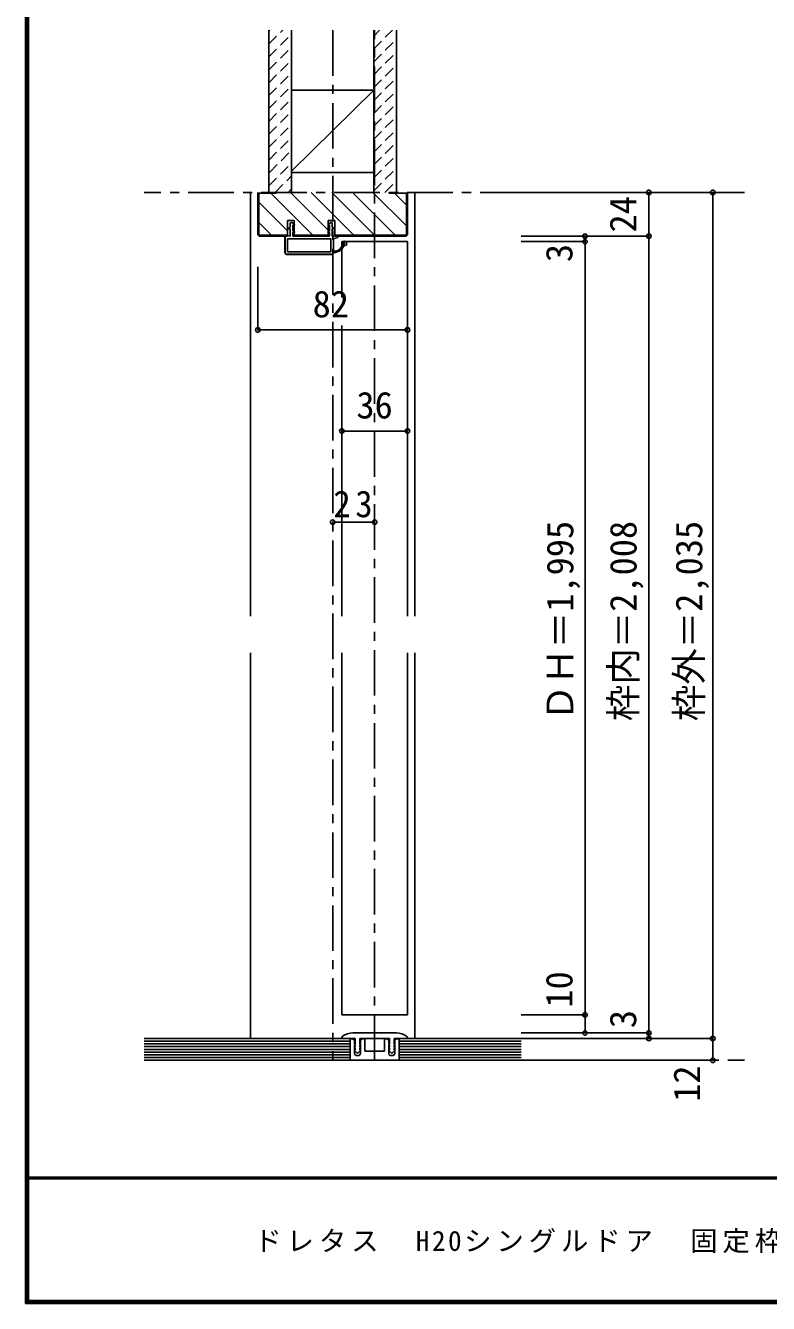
# Model space of a CAD drawing. Units: millimetres at full size, sheet at 1:5. Extents: x -973 to 977, y -718 to 696.
# Drawn here: x -973 to -566, y -701 to 0 of the extents above; entities that cross this region are included whole.
import ezdxf
from ezdxf.enums import TextEntityAlignment as Align

# ---------------------------------------------------------------- set-up
doc = ezdxf.new("R2010")
doc.units = ezdxf.units.MM
doc.header["$LTSCALE"] = 5
doc.header["$PDMODE"] = 32
doc.header["$PDSIZE"] = 2.5
doc.linetypes.add('CHAIN1', pattern=[8, 5, -1, 1, -1])
doc.linetypes.add('DASHED1', pattern=[1.8, 1.2, -0.6])
for name, color, linetype in [('0-0_補助線', 7, 'Continuous'), ('0-1_通り芯', 4, 'CHAIN1'), ('0-3_仕上げ', 7, 'Continuous'), ('0-4_枠', 3, 'Continuous'), ('0-6_扉', 6, 'Continuous'), ('0-7_金物', 7, 'Continuous'), ('0-B_寸法', 4, 'Continuous'), ('0-C_ハッチ', 4, 'DASHED1'), ('F-1_枠', 6, 'Continuous'), ('F-A_文字', 7, 'Continuous')]:
    doc.layers.add(name, color=color, linetype=linetype)
doc.styles.add('ＭＳ ゴシック', font='')
doc.styles.get('ＭＳ ゴシック').set_extended_font_data('MS Gothic')

# ---------------------------------------------------------------- blocks, each defined once
blk = doc.blocks.new('2')
at = {"layer": '0-0_補助線'}
for p, q in [((-9.846, -9.622), (-9.846, 15.078)), ((-8.846, 16.078), (0.354, 16.078)), ((-8.846, 15.878), (0.637, 15.878)), ((-8.446, 14.378), (-8.446, -8.922)), ((-8.146, 14.678), (-1.546, 14.678)), ((-1.246, 14.378), (-1.246, -8.922)), ((0.154, 11.653), (2.154, 11.653)), ((0.154, 11.653), (0.154, -8.497)), ((2.154, 10.953), (2.154, 11.653)), ((3.154, 11.653), (2.512, 10.83)), ((3.154, 11.653), (6.154, 11.653)), ((4.154, 13.753), (4.154, 13.053)), ((5.154, 13.053), (4.512, 13.876)), ((7.154, 13.053), (5.154, 13.053)), ((6.154, 10.953), (6.154, 11.653)), ((7.558, 12.258), (6.516, 10.835)), ((-1.48, -10.622), (-8.846, -10.622)), ((-1.546, -9.222), (-8.146, -9.222)), ((-1.189, -10.85), (-0.732, -12.694)), ((0.354, -12.922), (-0.441, -12.922)), ((0.154, -8.497), (2.154, -8.497)), ((4.154, -9.897), (0.154, -9.897)), ((0.154, -9.897), (0.154, -10.622)), ((0.154, -10.622), (0.645, -12.548)), ((2.154, -7.797), (2.154, -8.497)), ((3.154, -8.497), (2.512, -7.674)), ((3.154, -8.497), (6.154, -8.497)), ((4.154, -10.597), (4.154, -9.897)), ((5.154, -9.897), (4.512, -10.72)), ((7.154, -9.897), (5.154, -9.897)), ((6.154, -7.797), (6.154, -8.497)), ((7.558, -9.101), (6.516, -7.679))]:
    blk.add_line(p, q, dxfattribs=at)
for points in [[(-9.646, 15.078), (-9.646, -9.622), (-9.846, -9.622)], [(4.154, 13.053), (0.154, 13.053), (0.649, 15.723)]]:
    blk.add_lwpolyline(points, dxfattribs=at)
for centre, radius, start, end in [((-8.846, 15.078), 1, 90, 180), ((-8.846, 15.078), 0.8, 90, 180), ((-8.146, 14.378), 0.3, 90, 180), ((-1.546, 14.378), 0.3, 0, 90), ((0.354, 15.778), 0.3, 349.49875, 90), ((2.354, 10.953), 0.2, 180, 322.03043), ((4.354, 13.753), 0.2, 37.96957, 180), ((6.354, 10.953), 0.2, 180, 323.78053), ((7.154, 12.553), 0.5, 323.78053, 90), ((-8.846, -9.622), 1, 180, 270), ((-2.846, -10.72), 6, 179.06153, 259.29815), ((-8.146, -8.922), 0.3, 180, 270), ((-2.846, -10.72), 5.3, 178.93757, 259.29815), ((-1.546, -8.922), 0.3, 270, 0), ((-1.48, -10.922), 0.3, 13.9282, 90), ((-0.441, -12.622), 0.3, 193.9282, 270), ((0.354, -12.622), 0.3, 270, 14.29438), ((2.354, -7.797), 0.2, 37.96957, 180), ((4.354, -10.597), 0.2, 180, 322.03043), ((6.354, -7.797), 0.2, 36.21947, 180), ((7.154, -9.397), 0.5, 270, 36.21947), ((-3.896, -16.272), 0.35, 259.29815, 79.29815)]:
    blk.add_arc(centre, radius, start, end, dxfattribs=at)
blk.add_point((-3.896, -16.622), dxfattribs=at)

msp = doc.modelspace()

# ---------------------------------------------------------------- linework, layer by layer
at = {"layer": '0-1_通り芯'}
for p, q in [((-804.976, -2.5), (-804.976, -567.5)), ((-781.976, -567.5), (-781.976, -2.5)), ((-908.333, -567.5), (-579.119, -567.5))]:
    msp.add_line(p, q, dxfattribs=at)
at = {"layer": '0-3_仕上げ', "color": 2}
for p, q in [((-795.476, -555.5), (-908.333, -555.5)), ((-795.476, -567.5), (-795.476, -555.5)), ((-768.476, -567.5), (-768.476, -555.5)), ((-768.476, -555.5), (-701.619, -555.5)), ((-795.476, -567.5), (-908.333, -567.5)), ((-768.476, -567.5), (-701.619, -567.5))]:
    msp.add_line(p, q, dxfattribs=at)
at = {"layer": '0-3_仕上げ'}
for p, q in [((-795.476, -557), (-908.333, -557)), ((-795.476, -558.5), (-908.333, -558.5)), ((-795.476, -560), (-908.333, -560)), ((-768.476, -557), (-701.619, -557)), ((-768.476, -558.5), (-701.619, -558.5)), ((-768.476, -560), (-701.619, -560)), ((-795.476, -561.5), (-908.333, -561.5)), ((-795.476, -563), (-908.333, -563)), ((-795.476, -564.5), (-908.333, -564.5)), ((-795.476, -566), (-908.333, -566)), ((-768.476, -561.5), (-701.619, -561.5)), ((-768.476, -563), (-701.619, -563)), ((-768.476, -564.5), (-701.619, -564.5)), ((-768.476, -566), (-701.619, -566))]:
    msp.add_line(p, q, dxfattribs=at)
at = {"layer": '0-4_枠', "color": 4}
for p, q in [((-849.976, -91.5), (-849.976, -324)), ((-759.976, -91.5), (-759.976, -324)), ((-849.976, -344), (-849.976, -555.5)), ((-759.976, -344), (-759.976, -555.5))]:
    msp.add_line(p, q, dxfattribs=at)
at = {"layer": '0-4_枠'}
for p, q in [((-845.976, -114.793), (-845.976, -91.5)), ((-835.976, -92), (-845.476, -92)), ((-835.976, -92), (-835.976, -91.5)), ((-773.976, -92), (-773.976, -91.5)), ((-773.976, -92), (-764.476, -92)), ((-763.976, -114.793), (-763.976, -91.5)), ((-829.726, -115.5), (-829.726, -107)), ((-829.726, -107), (-826.026, -107)), ((-826.026, -115.5), (-826.026, -107)), ((-807.426, -115.5), (-807.426, -107)), ((-807.426, -107), (-803.726, -107)), ((-803.726, -107), (-803.726, -115.5)), ((-845.269, -115.5), (-845.976, -114.793)), ((-845.269, -115.5), (-829.726, -115.5)), ((-845.062, -115), (-829.726, -115)), ((-826.026, -115), (-807.426, -115)), ((-826.026, -115.5), (-807.426, -115.5)), ((-764.89, -115), (-803.726, -115)), ((-764.683, -115.5), (-803.726, -115.5)), ((-764.683, -115.5), (-763.976, -114.793))]:
    msp.add_line(p, q, dxfattribs=at)
for points in [[(-845.062, -115), (-845.476, -114.586), (-845.476, -92)], [(-764.89, -115), (-764.476, -114.586), (-764.476, -92)]]:
    msp.add_lwpolyline(points, dxfattribs=at)
at = {"layer": '0-6_扉'}
for p, q in [((-799.976, -118.5), (-799.976, -149.19)), ((-799.976, -164.422), (-799.976, -324)), ((-799.976, -344), (-799.976, -542.5))]:
    msp.add_line(p, q, dxfattribs=at)
for points in [[(-799.976, -118.5), (-763.976, -118.5), (-763.976, -324)], [(-763.976, -344), (-763.976, -542.5), (-799.976, -542.5)]]:
    msp.add_lwpolyline(points, dxfattribs=at)
at = {"layer": '0-7_金物'}
for p, q in [((-793.976, -552.5), (-769.976, -552.5)), ((-799.976, -555.5), (-799.976, -555.017)), ((-799.976, -555.5), (-792.626, -555.5)), ((-795.476, -567.5), (-795.476, -555.8)), ((-794.026, -555.8), (-795.476, -555.8)), ((-795.376, -555.8), (-795.376, -567.5)), ((-793.026, -558.05), (-793.026, -556.8)), ((-793.026, -558.05), (-792.819, -558.396)), ((-793.026, -559.05), (-792.819, -558.704)), ((-793.026, -563.8), (-793.026, -559.05)), ((-792.626, -558.5), (-792.833, -558.846)), ((-792.626, -559.5), (-792.833, -559.154)), ((-792.626, -560), (-792.833, -560.346)), ((-792.626, -561), (-792.833, -560.654)), ((-792.626, -558.5), (-792.626, -555.5)), ((-792.626, -560), (-792.626, -559.5)), ((-790.126, -555.5), (-773.826, -555.5)), ((-790.126, -558.5), (-790.126, -555.5)), ((-790.126, -558.5), (-789.919, -558.846)), ((-790.126, -560), (-789.919, -560.346)), ((-790.126, -561), (-789.919, -560.654)), ((-789.726, -558.05), (-789.933, -558.396)), ((-789.726, -559.05), (-789.933, -558.704)), ((-789.726, -558.05), (-789.726, -556.8)), ((-789.726, -563.8), (-789.726, -559.05)), ((-788.726, -555.8), (-787.376, -555.8)), ((-787.376, -555.8), (-787.376, -562.5)), ((-776.576, -555.8), (-776.576, -562.5)), ((-775.226, -555.8), (-776.576, -555.8)), ((-774.226, -558.05), (-774.226, -556.8)), ((-774.226, -558.05), (-774.019, -558.396)), ((-774.226, -559.05), (-774.019, -558.704)), ((-774.226, -563.8), (-774.226, -559.05)), ((-773.826, -558.5), (-774.033, -558.846)), ((-773.826, -560), (-774.033, -560.346)), ((-773.826, -561), (-774.033, -560.654)), ((-773.826, -558.5), (-773.826, -555.5)), ((-771.326, -555.5), (-763.976, -555.5)), ((-771.326, -558.5), (-771.326, -555.5)), ((-771.326, -558.5), (-771.119, -558.846)), ((-771.326, -559.5), (-771.119, -559.154)), ((-771.326, -560), (-771.326, -559.5)), ((-771.326, -560), (-771.119, -560.346)), ((-771.326, -561), (-771.119, -560.654)), ((-770.926, -558.05), (-771.133, -558.396)), ((-770.926, -559.05), (-771.133, -558.704)), ((-770.926, -558.05), (-770.926, -556.8)), ((-770.926, -563.8), (-770.926, -559.05)), ((-769.926, -555.8), (-768.476, -555.8)), ((-768.576, -555.8), (-768.576, -567.5)), ((-768.476, -567.5), (-768.476, -555.8)), ((-763.976, -555.5), (-763.976, -555.017)), ((-768.476, -567.5), (-795.476, -567.5)), ((-792.626, -561.5), (-792.833, -561.846)), ((-791.743, -563.34), (-792.796, -562.204)), ((-792.626, -561), (-792.626, -561.5)), ((-790.726, -564.8), (-792.026, -564.8)), ((-791.009, -563.34), (-789.956, -562.204)), ((-790.126, -561.5), (-790.126, -561)), ((-790.126, -561.5), (-789.919, -561.846)), ((-782.476, -562.5), (-787.376, -562.5)), ((-781.976, -563), (-782.476, -562.5)), ((-781.976, -563), (-781.476, -562.5)), ((-776.576, -562.5), (-781.476, -562.5)), ((-773.826, -561.5), (-774.033, -561.846)), ((-772.943, -563.34), (-773.996, -562.204)), ((-773.826, -561.5), (-773.826, -561)), ((-773.226, -564.8), (-771.926, -564.8)), ((-772.209, -563.34), (-771.156, -562.204)), ((-771.326, -561), (-771.326, -561.5)), ((-771.326, -561.5), (-771.119, -561.846))]:
    msp.add_line(p, q, dxfattribs=at)
for points in [[(-790.126, -560), (-790.126, -559.5), (-789.919, -559.154)], [(-773.826, -560), (-773.826, -559.5), (-774.033, -559.154)]]:
    msp.add_lwpolyline(points, dxfattribs=at)
for centre, radius, start, end in [((-793.976, -562.5), 10, 90, 123.74899), ((-769.976, -562.5), 10, 56.25101, 90), ((-798.976, -555.017), 1, 123.74899, 180), ((-794.026, -556.8), 1, 0, 90), ((-792.576, -559), 0.3, 149.05365, 210.94635), ((-792.576, -560.5), 0.3, 149.05365, 210.94635), ((-793.076, -558.55), 0.3, 329.05368, 30.94635), ((-789.676, -558.55), 0.3, 149.05365, 210.94632), ((-790.176, -559), 0.3, 329.05365, 30.94632), ((-790.176, -560.5), 0.3, 329.05365, 30.94632), ((-788.726, -556.8), 1, 90, 180), ((-775.226, -556.8), 1, 0, 90), ((-773.776, -559), 0.3, 149.05366, 210.94634), ((-773.776, -560.5), 0.3, 149.05366, 210.94634), ((-774.276, -558.55), 0.3, 329.05368, 30.94635), ((-770.876, -558.55), 0.3, 149.05365, 210.94632), ((-771.376, -559), 0.3, 329.05365, 30.94635), ((-771.376, -560.5), 0.3, 329.05365, 30.94635), ((-769.926, -556.8), 1, 90, 180), ((-764.976, -555.017), 1, 0, 56.25101), ((-792.026, -563.8), 1, 180, 270), ((-792.576, -562), 0.3, 149.05362, 222.83826), ((-791.376, -563), 0.5, 222.83826, 317.16174), ((-790.726, -563.8), 1, 270, 0), ((-790.176, -562), 0.3, 317.16174, 30.94632), ((-773.226, -563.8), 1, 180, 270), ((-773.776, -562), 0.3, 149.0537, 222.83827), ((-772.576, -563), 0.5, 222.83827, 317.16174), ((-771.926, -563.8), 1, 270, 0), ((-771.376, -562), 0.3, 317.16174, 30.94638)]:
    msp.add_arc(centre, radius, start, end, dxfattribs=at)
at = {"layer": '0-B_寸法', "linetype": 'DASHED1'}
for p, q in [((-839.976, -3.04), (-839.436, -2.5)), ((-839.976, -10.111), (-832.365, -2.5)), ((-839.976, -17.182), (-827.476, -4.682)), ((-782.476, -5.748), (-779.228, -2.5)), ((-782.476, -12.819), (-772.157, -2.5)), ((-839.976, -24.253), (-827.476, -11.753)), ((-782.476, -19.89), (-769.976, -7.39)), ((-839.976, -31.324), (-827.476, -18.824)), ((-782.476, -26.961), (-769.976, -14.461)), ((-839.976, -38.395), (-827.476, -25.895)), ((-782.476, -34.032), (-769.976, -21.532)), ((-839.976, -45.466), (-827.476, -32.966)), ((-782.476, -41.103), (-769.976, -28.603)), ((-839.976, -52.537), (-827.476, -40.037)), ((-782.476, -48.174), (-769.976, -35.674)), ((-839.976, -59.608), (-827.476, -47.108)), ((-782.476, -55.246), (-769.976, -42.746)), ((-839.976, -66.679), (-827.476, -54.179)), ((-782.476, -62.317), (-769.976, -49.817)), ((-839.976, -73.751), (-827.476, -61.251)), ((-782.476, -69.388), (-769.976, -56.888)), ((-839.654, -80.5), (-827.476, -68.322)), ((-782.476, -76.459), (-769.976, -63.959)), ((-839.976, -87.893), (-827.476, -75.393)), ((-782.476, -83.53), (-769.976, -71.03)), ((-836.512, -91.5), (-827.476, -82.464)), ((-782.476, -90.601), (-769.976, -78.101)), ((-829.441, -91.5), (-827.476, -89.535)), ((-776.304, -91.5), (-769.976, -85.172))]:
    msp.add_line(p, q, dxfattribs=at)
at = {"layer": '0-B_寸法', "color": 2}
for p, q in [((-839.976, -2.5), (-839.976, -91.5)), ((-827.476, -2.5), (-827.476, -91.5)), ((-782.476, -2.5), (-782.476, -91.5)), ((-769.976, -2.5), (-769.976, -91.5))]:
    msp.add_line(p, q, dxfattribs=at)
at = {"layer": '0-B_寸法', "color": 7}
msp.add_line((-827.476, -79.928), (-782.476, -35.5), dxfattribs=at)
at = {"layer": '0-B_寸法', "color": 3}
for p, q in [((-827.476, -35.5), (-782.476, -35.5)), ((-827.476, -80.5), (-782.476, -80.5))]:
    msp.add_line(p, q, dxfattribs=at)
at = {"layer": '0-B_寸法', "linetype": 'CHAIN1'}
msp.add_line((-579.119, -91.5), (-908.333, -91.5), dxfattribs=at)
at = {"layer": '0-B_寸法'}
for p, q in [((-596.619, -91.5), (-701.619, -91.5)), ((-631.619, -91.5), (-631.619, -555.5)), ((-596.619, -91.5), (-596.619, -567.5)), ((-631.619, -115.5), (-701.619, -115.5)), ((-666.619, -118.5), (-701.619, -118.5)), ((-666.619, -115.5), (-666.619, -552.5)), ((-845.976, -166.922), (-845.976, -132.4)), ((-763.976, -166.922), (-763.976, -132.4)), ((-845.976, -166.922), (-763.976, -166.922)), ((-799.976, -222.382), (-763.976, -222.382)), ((-781.976, -272.382), (-804.976, -272.382)), ((-666.619, -542.5), (-701.619, -542.5)), ((-631.619, -552.5), (-701.619, -552.5)), ((-631.619, -555.5), (-631.619, -552.5)), ((-596.619, -555.5), (-701.619, -555.5)), ((-631.619, -555.5), (-701.619, -555.5)), ((-596.619, -567.5), (-701.619, -567.5))]:
    msp.add_line(p, q, dxfattribs=at)
at = {"layer": '0-B_寸法', "color": 7}
for p in [(-631.619, -91.5), (-596.619, -91.5), (-666.619, -115.5), (-666.619, -118.5), (-631.619, -115.5), (-845.976, -166.922), (-763.976, -166.922), (-799.976, -222.382), (-763.976, -222.382), (-804.976, -272.382), (-781.976, -272.382), (-666.619, -542.5), (-666.619, -552.5), (-631.619, -552.5), (-631.619, -555.5), (-596.619, -555.5), (-596.619, -567.5)]:
    msp.add_point(p, dxfattribs=at)
at = {"layer": '0-C_ハッチ', "linetype": 'Continuous'}
for p, q in [((-845.476, -96.784), (-829.726, -112.534)), ((-838.947, -92), (-815.947, -115)), ((-828.133, -91.5), (-807.426, -112.207)), ((-816.819, -91.5), (-793.319, -115)), ((-805.505, -91.5), (-782.005, -115)), ((-794.192, -91.5), (-770.692, -115)), ((-782.878, -91.5), (-764.476, -109.902)), ((-771.064, -92), (-764.476, -98.588)), ((-845.476, -108.098), (-838.574, -115))]:
    msp.add_line(p, q, dxfattribs=at)
at = {"layer": 'F-1_枠'}
for p, q in [((-973.347, 695.833), (-973.347, -700.833)), ((-972.514, 695.833), (-972.514, -700.833)), ((-971.68, 695.833), (-971.68, -700.833)), ((976.653, -631.667), (-973.347, -631.667)), ((976.653, -632.5), (-973.347, -632.5)), ((976.653, -699.167), (-973.347, -699.167)), ((976.653, -700), (-973.347, -700)), ((976.653, -700.833), (-973.347, -700.833))]:
    msp.add_line(p, q, dxfattribs=at)

# ---------------------------------------------------------------- block references
at = {"layer": '0-0_補助線', "rotation": 90}
msp.add_blockref('2', (-815.148, -115.654), dxfattribs=at)

# ---------------------------------------------------------------- texts
at = {"layer": '0-B_寸法', "color": 7, "style": 'ＭＳ ゴシック'}
for s, p in [('24', (-634.119, -113.5)), ('3', (-669.119, -129.75)), ('ＤＨ＝1,995', (-668.656, -381.5)), ('枠内＝2,008', (-633.976, -381.5)), ('枠外＝2,035', (-597.962, -381.5)), ('10', (-669.119, -538.6)), ('3', (-634.119, -549.851)), ('12', (-599.119, -590.268))]:
    msp.add_text(s, height=14.66, rotation=90, dxfattribs=at).set_placement(p, align=Align.BOTTOM_LEFT)
for s, p in [('82', (-815.976, -164.422)), ('36', (-791.976, -219.882))]:
    msp.add_text(s, height=14.66, dxfattribs=at).set_placement(p, align=Align.BOTTOM_LEFT)
at = {"layer": '0-B_寸法', "color": 7, "insert": (-804.601, -269.882), "char_height": 14.66, "attachment_point": 7, "style": 'ＭＳ ゴシック'}
msp.add_mtext('\\T1.27;\\W0.95;23', dxfattribs=at)
at = {"layer": 'F-A_文字', "insert": (-847.938, -673.333), "char_height": 11, "attachment_point": 7, "style": 'ＭＳ ゴシック'}
msp.add_mtext('\\T1.18;ドレタス\u3000H20シングルドア\u3000固定枠90㎜幅\u3000隠し丁番\u3000通気仕様\u30003方枠＋樹脂下枠', dxfattribs=at)

doc.saveas('drawing.dxf')
